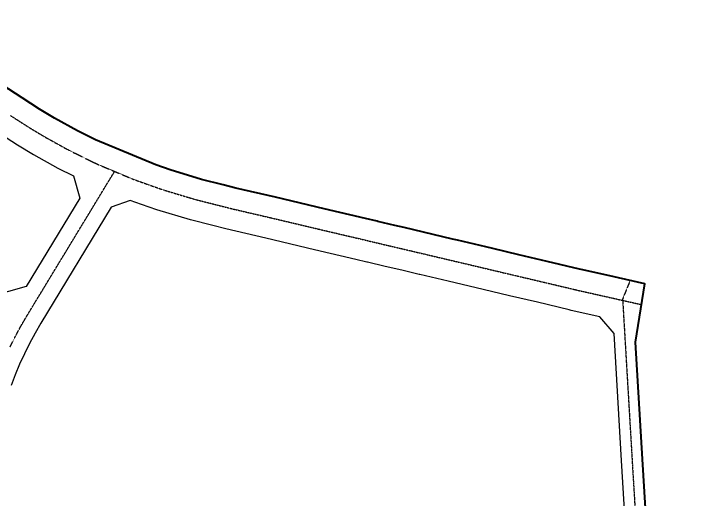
# Model space of a CAD drawing. Header units: millimetres. Extents: x -2018 to 1267, y -2136 to 2585.
# Drawn here: x -59 to 1248, y 1284 to 2208 of the extents above; entities that cross this region are included whole.
import ezdxf

# ---------------------------------------------------------------- set-up
doc = ezdxf.new("R2010")
doc.units = ezdxf.units.MM
doc.linetypes.add('DASH', pattern=[0.35, 0.25, -0.1])
doc.layers.add('0block', color=7, linetype='Continuous')
doc.layers.add('0road_center', color=10, linetype='DASH')
doc.layers.add('0edge', color=40, linetype='Continuous', lineweight=40)

msp = doc.modelspace()

# ---------------------------------------------------------------- linework, layer by layer
at = {"layer": '0block'}
msp.add_lwpolyline([(-651.1, 1887), (-555.3, 2057.3), (-469.2, 2200.1), (-434.1, 2208.1), (-426.9, 2203.4), (-384.1, 2175.4), (-367.6, 2164.5), (-351.8, 2154.1), (-320.5, 2133.7), (-289.3, 2113.2), (-270.1, 2100.8), (-233.2, 2076.7), (-161, 2029.6), (-86.1, 1980.6), (-51.4, 1958.4), (-20.8, 1940), (25.7, 1914.3), (55.2, 1899.6), (67.5, 1857.2), (-34.7, 1689), (-194.7, 1644.4)], close=True, dxfattribs=at)
at = {"layer": '0block', "color": 7}
msp.add_lwpolyline([(1134.5, 762.3), (1098.7, 1358.5), (1084.5, 1599.5), (1057.2, 1631.6), (1002.8, 1643.8), (999, 1644.8), (938.7, 1659.1), (885.1, 1671.7), (834.9, 1683.5), (821.7, 1686.7), (768.3, 1699.3), (714.6, 1711.9), (713.4, 1712.2), (680.5, 1720), (648.6, 1727.5), (615.2, 1735.3), (614, 1735.6), (592.7, 1740.6), (513.9, 1759.2), (421.6, 1781), (345.4, 1798.8), (320.5, 1805.1), (277.9, 1815.8), (214.2, 1834.8), (184.7, 1845.2), (163, 1852.9), (127.3, 1840.2), (-6.9, 1619.2), (-18, 1600.1), (-28.5, 1580.9), (-38.3, 1561.3), (-47.4, 1541.5), (-55.9, 1521.3), (-63.7, 1500.9)], dxfattribs=at)
at = {"layer": '0edge'}
msp.add_lwpolyline([(1157.9, 1040), (1138.6, 1360.8), (1125.5, 1583.6), (1142.7, 1694.4), (1070.3, 1710.6), (1022, 1721.5), (1018.6, 1722.4), (957, 1737), (903.3, 1749.6), (853.5, 1761.3), (840.3, 1764.5), (786.6, 1777.1), (777, 1779.4), (684.6, 1801.2), (666.8, 1805.4), (634.4, 1813), (633.3, 1813.3), (611, 1818.5), (532.2, 1837.1), (439.9, 1858.9), (364.3, 1876.5), (340.1, 1882.6), (299.2, 1892.9), (239, 1910.9), (211.8, 1920.5), (97.2, 1968.1), (62.9, 1985.2), (19.2, 2009.3), (-9.2, 2026.4), (-42.7, 2047.8), (-117.3, 2096.5)], dxfattribs=at)
at = {"layer": '0road_center'}
for points in [[(-64.4, 2014.2), (-30.3, 1992.4), (-0.8, 1974.6), (44.3, 1949.7), (86, 1928.9), (101.9, 1921.4), (133.5, 1908.1), (168.8, 1893.3), (198, 1882.9), (226.6, 1872.9), (288.5, 1854.4), (330.3, 1843.9), (354.9, 1837.6), (430.7, 1820), (523.1, 1798.1), (601.9, 1779.6), (623.7, 1774.4), (624.8, 1774.1), (657.7, 1766.4), (689.7, 1758.9), (722.8, 1751.1), (724, 1750.8), (777.5, 1738.2), (831, 1725.6), (844.2, 1722.4), (894.2, 1710.6), (947.8, 1698), (1008.8, 1683.6), (1012.4, 1682.7), (1136.5, 1654.8)], [(-64.4, 2014.2), (-30.3, 1992.4), (-0.8, 1974.6), (44.3, 1949.7), (86, 1928.9), (101.9, 1921.4), (133.5, 1908.1), (168.8, 1893.3), (198, 1882.9), (226.6, 1872.9), (288.5, 1854.4), (330.3, 1843.9), (354.9, 1837.6), (430.7, 1820), (523.1, 1798.1), (601.9, 1779.6), (623.7, 1774.4), (624.8, 1774.1), (657.7, 1766.4), (689.7, 1758.9), (722.8, 1751.1), (724, 1750.8), (777.5, 1738.2), (831, 1725.6), (844.2, 1722.4), (894.2, 1710.6), (947.8, 1698), (1008.8, 1683.6), (1012.4, 1682.7), (1136.5, 1654.8)], [(-65.3, 1574.3), (-55.1, 1594.8), (-44.2, 1614.9), (-32.6, 1634.6), (133.5, 1908.1), (133.5, 1908.1)], [(1114.9, 1700.6), (1100.6, 1665.3), (1118.7, 1359.6), (1154.4, 763.9), (1159.8, 706.7), (1162.1, 687.7), (1238.7, 119.6), (1248.5, -107.4)]]:
    msp.add_lwpolyline(points, dxfattribs=at)

doc.saveas('drawing.dxf')
